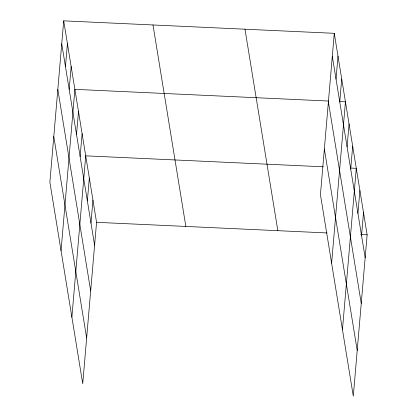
<?xml version="1.0" encoding="UTF-8"?>
<svg xmlns="http://www.w3.org/2000/svg" width="417" height="417" viewBox="0 0 417 417"><rect width="100%" height="100%" fill="white"/><g stroke="black" fill="none" stroke-linecap="round" stroke-linejoin="round"><path stroke-width="0.63" d="M63.702 20.85L49.873 182.203L82.728 383.676L96.562 222.324L63.702 20.85L334.272 33.324L367.127 234.797L353.298 396.15L320.438 194.676L334.272 33.324M65.464 66.621L67.429 43.686M69.186 89.452L71.151 66.517M61.044 250.706L74.878 89.353L328.622 101.05M76.525 134.451L78.49 111.516M80.137 156.615L82.102 133.675M71.886 317.191L85.72 155.838L323.29 166.79M87.367 200.937L89.332 178.002M90.979 223.1L92.949 200.165M336.029 79.089L337.994 56.154M339.751 101.925L341.721 78.99M331.609 263.174L345.443 101.821L339.62 101.555M347.09 146.92L349.055 123.985M350.707 169.083L352.673 146.148M342.451 329.665L356.285 168.312L350.462 168.041M357.932 213.41L359.902 190.47M361.549 235.569L363.515 212.634M96.562 222.324L327.017 232.947M360.658 234.5L367.127 234.797M332.307 56.259L365.162 257.732M328.387 101.936L361.247 303.409M324.353 148.994L357.213 350.473M244.982 29.206L277.842 230.679M152.992 24.968L185.846 226.441M61.737 43.785L94.596 245.264M57.822 89.462L90.677 290.941M53.788 136.526L86.642 337.999"/></g></svg>
